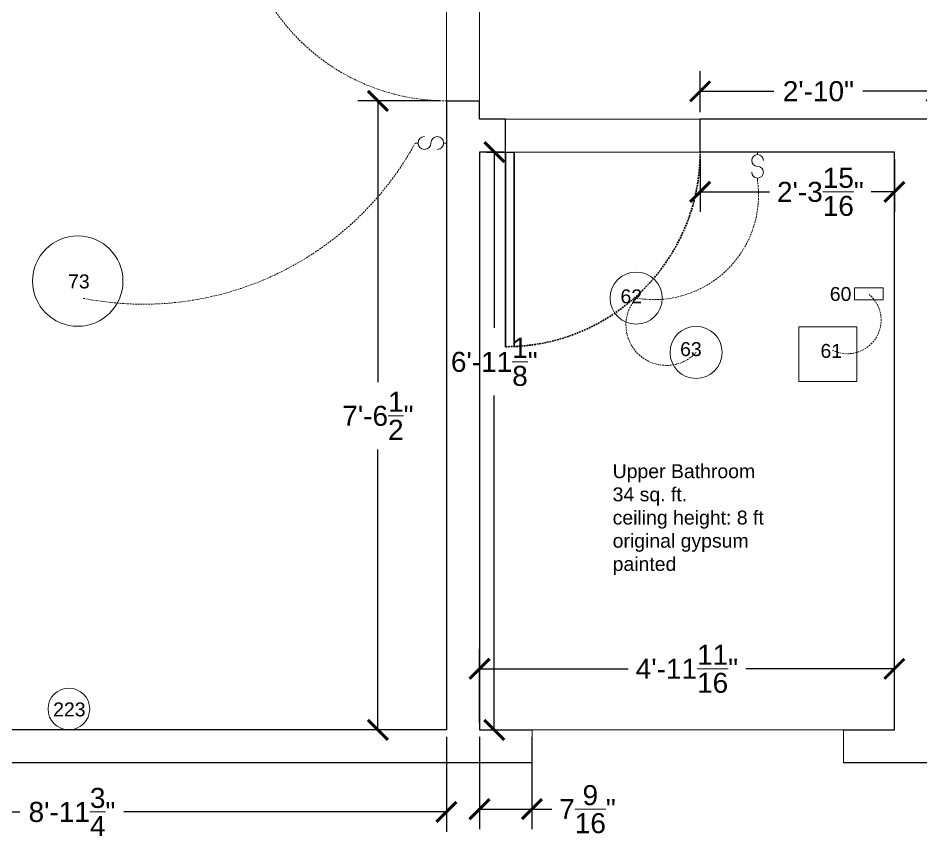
# Model space of a CAD drawing. Header units: inches. Extents: x 6 to 388, y 74 to 528.
# Drawn here: x 85.9 to 215.8, y 75.6 to 193.2 of the extents above; entities that cross this region are included whole.
import ezdxf

# ---------------------------------------------------------------- set-up
doc = ezdxf.new("R2010")
doc.units = ezdxf.units.IN
doc.header["$MEASUREMENT"] = 0
doc.linetypes.add('DASHED2', pattern=[0.375, 0.25, -0.125])
doc.layers.get('0').update_dxf_attribs({"lineweight": 9})
for name, color, linetype, lineweight in [('A201-Dimensions', 7, 'Continuous', 9), ('A201-Floorplan-2nd-floor', 7, 'Continuous', 9), ('A201-RCP', 7, 'Continuous', 9)]:
    doc.layers.add(name, color=color, linetype=linetype, lineweight=lineweight)
doc.styles.add('Annotative', font='Arial.ttf')
doc.styles.add('Small', font='Arial.ttf', dxfattribs={"height": 0.125})
doc.styles.get("Standard").update_dxf_attribs({"font": 'Arial.ttf'})
doc.dimstyles.new('Annotative', dxfattribs={"dimtxt": 0.18, "dimasz": 0.18, "dimexe": 0.18, "dimexo": 0.0625, "dimgap": 0.09, "dimtad": 0, "dimtih": 1, "dimtoh": 1, "dimdec": 4, "dimzin": 0, "dimdsep": 46, "dimlunit": 4, "dimtxsty": 'Annotative', "dimblk": 'ARCHTICK', "dimblk1": 'ARCHTICK', "dimblk2": 'ARCHTICK', "dimcen": 0.09, "dimadec": 0, "dimazin": 0, "dimtfac": 1, "dimtdec": 4, "dimtofl": 0, "dimtmove": 0, "dimatfit": 3, "dimldrblk": 'ARCHTICK', "dimfxl": 1, "dimtolj": 1, "dimtzin": 0, "dimarcsym": 0})

# ---------------------------------------------------------------- blocks, each defined once
blk = doc.blocks.new('_ArchTick')
at = {"color": 0, "linetype": 'ByBlock', "lineweight": 30, "const_width": 0.15}
blk.add_lwpolyline([(-0.5, -0.5), (0.5, 0.5)], dxfattribs=at)
blk = doc.blocks.new('*D609')
at = {"layer": 'A201-Dimensions', "color": 0, "lineweight": -2, "transparency": 16777216}
for p, q in [((153.26, 173.93), (157.27, 173.93)), ((154.39, 173.93), (154.39, 148.63)), ((154.39, 90.83), (154.39, 138.9)), ((153.26, 90.83), (157.27, 90.83))]:
    blk.add_line(p, q, dxfattribs=at)
at = {"layer": 'A201-Dimensions', "color": 0, "lineweight": -2, "transparency": 16777216, "xscale": 2.88, "yscale": 2.88, "zscale": 2.88}
for p, rotation in [((154.39, 173.93), 90), ((154.39, 90.83), 270)]:
    blk.add_blockref('_ArchTick', p, dxfattribs=dict(at, rotation=rotation))
at = {"layer": 'A201-Dimensions', "color": 0, "lineweight": 5, "transparency": 16777216, "insert": (154.39, 143.76), "char_height": 2.88, "attachment_point": 5, "style": 'Annotative'}
blk.add_mtext('\\A1;6\'-11{\\H1x;\\S1/8;}"', dxfattribs=at)
blk = doc.blocks.new('*D583')
at = {"layer": 'A201-Dimensions', "color": 0, "lineweight": -2, "transparency": 16777216}
for p, q in [((152.26, 89.83), (152.26, 76.55)), ((159.81, 89.83), (159.81, 76.55)), ((152.26, 79.43), (159.81, 79.43)), ((159.81, 79.43), (162.69, 79.43))]:
    blk.add_line(p, q, dxfattribs=at)
at = {"layer": 'A201-Dimensions', "color": 0, "lineweight": -2, "transparency": 16777216, "xscale": 2.88, "yscale": 2.88, "zscale": 2.88, "rotation": 180}
blk.add_blockref('_ArchTick', (152.26, 79.43), dxfattribs=at)
at = {"layer": 'A201-Dimensions', "color": 0, "lineweight": -2, "transparency": 16777216, "xscale": 2.88, "yscale": 2.88, "zscale": 2.88}
blk.add_blockref('_ArchTick', (159.81, 79.43), dxfattribs=at)
at = {"layer": 'A201-Dimensions', "color": 0, "lineweight": 5, "transparency": 16777216, "insert": (167.8, 79.43), "char_height": 2.88, "attachment_point": 5, "style": 'Annotative'}
blk.add_mtext('\\A1;7{\\H1x;\\S9/16;}"', dxfattribs=at)
blk = doc.blocks.new('*D584')
at = {"layer": 'A201-Dimensions', "color": 0, "lineweight": -2, "transparency": 16777216}
for p, q in [((184.01, 179.68), (184.01, 185.55)), ((218.01, 179.68), (218.01, 185.55)), ((184.01, 182.67), (194.6, 182.67)), ((218.01, 182.67), (207.42, 182.67))]:
    blk.add_line(p, q, dxfattribs=at)
at = {"layer": 'A201-Dimensions', "color": 0, "lineweight": -2, "transparency": 16777216, "xscale": 2.88, "yscale": 2.88, "zscale": 2.88, "rotation": 180}
blk.add_blockref('_ArchTick', (184.01, 182.67), dxfattribs=at)
at = {"layer": 'A201-Dimensions', "color": 0, "lineweight": -2, "transparency": 16777216, "xscale": 2.88, "yscale": 2.88, "zscale": 2.88}
blk.add_blockref('_ArchTick', (218.01, 182.67), dxfattribs=at)
at = {"layer": 'A201-Dimensions', "color": 0, "lineweight": 5, "transparency": 16777216, "insert": (201.01, 182.67), "char_height": 2.88, "attachment_point": 5, "style": 'Annotative'}
blk.add_mtext('\\A1;2\'-10"', dxfattribs=at)
blk = doc.blocks.new('*D688')
at = {"layer": 'A201-Dimensions', "color": 0, "lineweight": -2, "transparency": 16777216}
for p, q in [((184.01, 172.93), (184.01, 165.33)), ((211.94, 172.93), (211.94, 165.33)), ((184.01, 168.21), (193.97, 168.21)), ((211.94, 168.21), (208.62, 168.21))]:
    blk.add_line(p, q, dxfattribs=at)
at = {"layer": 'A201-Dimensions', "color": 0, "lineweight": -2, "transparency": 16777216, "xscale": 2.88, "yscale": 2.88, "zscale": 2.88, "rotation": 180}
blk.add_blockref('_ArchTick', (184.01, 168.21), dxfattribs=at)
at = {"layer": 'A201-Dimensions', "color": 0, "lineweight": -2, "transparency": 16777216, "xscale": 2.88, "yscale": 2.88, "zscale": 2.88}
blk.add_blockref('_ArchTick', (211.94, 168.21), dxfattribs=at)
at = {"layer": 'A201-Dimensions', "color": 0, "lineweight": 5, "transparency": 16777216, "insert": (201.3, 168.21), "char_height": 2.88, "attachment_point": 5, "style": 'Annotative'}
blk.add_mtext('\\A1;2\'-3{\\H1x;\\S15/16;}"', dxfattribs=at)
blk = doc.blocks.new('*D613')
at = {"layer": 'A201-Dimensions', "color": 0, "lineweight": -2, "transparency": 16777216}
for p, q in [((146.51, 181.3), (134.77, 181.3)), ((137.65, 181.3), (137.65, 140.84)), ((137.65, 90.83), (137.65, 131.17)), ((146.51, 90.83), (134.77, 90.83))]:
    blk.add_line(p, q, dxfattribs=at)
at = {"layer": 'A201-Dimensions', "color": 0, "lineweight": -2, "transparency": 16777216, "xscale": 2.88, "yscale": 2.88, "zscale": 2.88}
for p, rotation in [((137.65, 181.3), 90), ((137.65, 90.83), 270)]:
    blk.add_blockref('_ArchTick', p, dxfattribs=dict(at, rotation=rotation))
at = {"layer": 'A201-Dimensions', "color": 0, "lineweight": 5, "transparency": 16777216, "insert": (137.65, 136), "char_height": 2.88, "attachment_point": 5, "style": 'Annotative'}
blk.add_mtext('\\A1;7\'-6{\\H1x;\\S1/2;}"', dxfattribs=at)
blk = doc.blocks.new('bathroom-exhaust-61')
at = {"layer": 'A201-RCP', "lineweight": 5}
for p, q in [((-4.78, 3.39), (3.59, 3.39)), ((-4.78, -4.49), (-4.78, 3.39)), ((3.59, 3.39), (3.59, -4.49)), ((3.59, -4.49), (-4.78, -4.49))]:
    blk.add_line(p, q, dxfattribs=at)
at = {"layer": 'A201-RCP', "lineweight": 5, "insert": (-1.66, 0.92), "char_height": 2, "attachment_point": 1}
blk.add_mtext_dynamic_manual_height_columns('61', width=2.2873, gutter_width=10, heights=[0], dxfattribs=at)
blk = doc.blocks.new('*D670')
at = {"layer": 'A201-Dimensions', "color": 0, "lineweight": -2, "transparency": 16777216}
for p, q in [((39.77, 89.83), (39.77, 76.15)), ((147.51, 89.83), (147.51, 76.15)), ((39.77, 79.03), (86.16, 79.03)), ((147.51, 79.03), (101.12, 79.03))]:
    blk.add_line(p, q, dxfattribs=at)
at = {"layer": 'A201-Dimensions', "color": 0, "lineweight": -2, "transparency": 16777216, "xscale": 2.88, "yscale": 2.88, "zscale": 2.88, "rotation": 180}
blk.add_blockref('_ArchTick', (39.77, 79.03), dxfattribs=at)
at = {"layer": 'A201-Dimensions', "color": 0, "lineweight": -2, "transparency": 16777216, "xscale": 2.88, "yscale": 2.88, "zscale": 2.88}
blk.add_blockref('_ArchTick', (147.51, 79.03), dxfattribs=at)
at = {"layer": 'A201-Dimensions', "color": 0, "lineweight": 5, "transparency": 16777216, "insert": (93.64, 79.03), "char_height": 2.88, "attachment_point": 5, "style": 'Annotative'}
blk.add_mtext('\\A1;8\'-11{\\H1x;\\S3/4;}"', dxfattribs=at)
blk = doc.blocks.new('*D672')
at = {"layer": 'A201-Dimensions', "color": 0, "lineweight": -2, "transparency": 16777216}
for p, q in [((152.26, 91.83), (152.26, 102.5)), ((211.94, 91.83), (211.94, 102.5)), ((152.26, 99.62), (173.63, 99.62)), ((211.94, 99.62), (190.57, 99.62))]:
    blk.add_line(p, q, dxfattribs=at)
at = {"layer": 'A201-Dimensions', "color": 0, "lineweight": -2, "transparency": 16777216, "xscale": 2.88, "yscale": 2.88, "zscale": 2.88, "rotation": 180}
blk.add_blockref('_ArchTick', (152.26, 99.62), dxfattribs=at)
at = {"layer": 'A201-Dimensions', "color": 0, "lineweight": -2, "transparency": 16777216, "xscale": 2.88, "yscale": 2.88, "zscale": 2.88}
blk.add_blockref('_ArchTick', (211.94, 99.62), dxfattribs=at)
at = {"layer": 'A201-Dimensions', "color": 0, "lineweight": 5, "transparency": 16777216, "insert": (182.1, 99.62), "char_height": 2.88, "attachment_point": 5, "style": 'Annotative'}
blk.add_mtext('\\A1;4\'-11{\\H1x;\\S11/16;}"', dxfattribs=at)

msp = doc.modelspace()

# ---------------------------------------------------------------- linework, layer by layer
at = {"lineweight": 5}
msp.add_circle((94.4769, 155.37673), 6.5, dxfattribs=at)
at = {"layer": 'A201-Floorplan-2nd-floor', "lineweight": -3}
for p, q in [((147.50946, 181.30496), (152.25946, 181.30496)), ((156.00946, 173.92996), (156.00946, 178.67996)), ((184.00946, 173.92996), (184.00946, 178.67996)), ((159.81405, 86.07563), (35.02008, 86.07563)), ((356.32196, 86.07563), (204.63446, 86.07563))]:
    msp.add_line(p, q, dxfattribs=at)
at = {"layer": 'A201-Floorplan-2nd-floor', "lineweight": 5}
for p, q in [((159.81405, 90.82563), (159.81405, 86.07563)), ((204.63446, 90.82563), (204.63446, 86.07563))]:
    msp.add_line(p, q, dxfattribs=at)
at = {"layer": 'A201-Floorplan-2nd-floor', "lineweight": -3}
for points in [[(147.50946, 181.30496), (147.50946, 90.82563), (39.77075, 90.82563), (39.75931, 125.38813)], [(156.00946, 178.67996), (152.25946, 178.67996), (152.25946, 181.30496)], [(242.50946, 181.5359), (242.50946, 165.12585), (218.00946, 165.12585), (218.00946, 178.67996), (184.00946, 178.67996)], [(156.00946, 173.92996), (152.25946, 173.92996), (152.25946, 90.82563), (159.81405, 90.82563)], [(204.63446, 90.82563), (211.94205, 90.82563), (211.94205, 173.92996), (184.00946, 173.92996)]]:
    msp.add_lwpolyline(points, dxfattribs=at)
at = {"layer": 'A201-RCP'}
for p, q in [((143.4266, 175.23188), (143.02099, 175.23188)), ((147.10396, 175.23188), (147.50946, 175.23188)), ((192.25946, 173.55816, -47.375), (192.25946, 173.92996, -47.375)), ((192.25946, 170.18732, -47.375), (192.25946, 169.81563, -47.375))]:
    msp.add_line(p, q, dxfattribs=at)
at = {"layer": 'A201-RCP', "lineweight": 30}
for p, q in [((156.00946, 145.92996), (156.00946, 173.92996)), ((157.25946, 145.95788), (157.25946, 173.92996))]:
    msp.add_line(p, q, dxfattribs=at)
at = {"layer": 'A201-RCP', "lineweight": 5}
for p, q in [((206.19446, 154.41996), (206.19446, 152.68996)), ((206.19446, 154.41996), (210.32446, 154.41996)), ((210.32446, 154.41996), (210.32446, 152.68996)), ((206.19446, 152.68996), (210.32446, 152.68996))]:
    msp.add_line(p, q, dxfattribs=at)
at = {"layer": 'A201-RCP', "color": 1, "lineweight": 5}
msp.add_lwpolyline([(351.57196, 227.9734), (351.57196, 523.1646), (39.69696, 523.1646), (39.78058, 396.7896), (155.91714, 396.7896), (155.91714, 426.7896), (161.91714, 426.7896), (161.91714, 396.7896), (173.69289, 396.7896), (173.69289, 214.01313), (152.25946, 214.01313), (152.25946, 178.67996), (218.00946, 178.67996), (218.00946, 165.12585), (242.50946, 165.12585), (242.50946, 227.9734)], close=True, dxfattribs=at)
at = {"layer": 'A201-RCP', "color": 3, "lineweight": 5}
msp.add_lwpolyline([(147.50946, 90.82563), (147.50946, 214.01313), (88.04071, 214.01313), (88.04071, 243.16938), (39.72036, 243.16938), (39.77075, 90.82563)], close=True, dxfattribs=at)
at = {"layer": 'A201-RCP'}
msp.add_lwpolyline([(144.35608, 174.31592, 0.414213562), (145.27204, 175.23188, -2.414213562), (146.188, 174.31592)], format="xyb", dxfattribs=at)
at = {"layer": 'A201-RCP', "color": 5, "lineweight": 5}
msp.add_lwpolyline([(152.25946, 173.92996), (211.94205, 173.92996), (211.94205, 90.82563), (152.25946, 90.82563)], close=True, dxfattribs=at)
at = {"layer": 'A201-RCP'}
for centre in [(174.8017, 152.92996, -94.625), (183.41571, 145.11746)]:
    msp.add_circle(centre, 3.75, dxfattribs=at)
at = {"layer": 'A201-RCP', "lineweight": 5}
msp.add_circle((93.19347, 93.83565), 3, dxfattribs=at)
at = {"layer": 'A201-RCP', "linetype": 'DASHED2'}
msp.add_arc((147.50946, 211.30496), 30, 180, 270, dxfattribs=at)
at = {"layer": 'A201-RCP'}
for centre, radius, start, end in [((144.34257, 175.23188), 0.91596, 90, 270), ((192.25946, 172.71855, -47.375), 0.83961, 0, 180), ((192.25946, 172.70616, -47.375), 0.83961, 180, 270), ((192.25946, 171.02693, -47.375), 0.83961, 180, 90)]:
    msp.add_arc(centre, radius, start, end, dxfattribs=at)
at = {"layer": 'A201-RCP', "linetype": 'DASHED2', "lineweight": 5}
for centre, radius, start, end in [((103.89977, 196.64957), 44.60031, 258.8375849, 331.3006215), ((177.35679, 167.75575, -47.375), 15.04435, 260.2216195, 7.8697062), ((205.20154, 149.75806), 4.83137, 243.0293807, 50.1834362), ((179.14272, 149.06122, -47.375), 5.81478, 138.2924722, 317.2944361)]:
    msp.add_arc(centre, radius, start, end, dxfattribs=at)
at = {"layer": 'A201-RCP', "linetype": 'DASHED2', "lineweight": 30}
msp.add_arc((156.00946, 173.92996), 28, 270, 0, dxfattribs=at)

# ---------------------------------------------------------------- block references
at = {"layer": 'A201-RCP', "lineweight": 5}
msp.add_blockref('bathroom-exhaust-61', (202.9719, 145.4151), dxfattribs=at)

# ---------------------------------------------------------------- texts
at = {"layer": 'A201-RCP', "lineweight": 5, "char_height": 2, "attachment_point": 1}
for s, insert, width, style in [('73', (93.07631, 156.32948), 6.7434094, 'Annotative'), ('60', (202.64998, 154.52454), 2.2872854, 'Small'), ('63', (181.11884, 146.59404), 6.0595936, 'Small'), ('Upper Bathroom\\P34 sq. ft.\\Pceiling height: 8 ft\\Poriginal gypsum\\Ppainted', (171.41563, 129.03579), 37.0419339, 'Annotative'), ('223', (90.93159, 94.77526), 5.7706618, 'Annotative')]:
    msp.add_mtext(s, dxfattribs=dict(at, insert=insert, width=width, style=style))
at = {"layer": 'A201-RCP', "lineweight": 5, "insert": (172.54032, 154.18126, -94.625), "char_height": 2, "attachment_point": 1}
msp.add_mtext_dynamic_manual_height_columns('62', width=6.0760357, gutter_width=15, heights=[0], dxfattribs=at)

# ---------------------------------------------------------------- dimensions: what is measured, and where the dimension line sits
at = {"layer": 'A201-Dimensions', "lineweight": 5}
for base, p1, p2, picture, middle in [((184.00946, 182.67248), (218.00946, 178.67996), (184.00946, 178.67996), '*D584', (201.00946, 182.67248)), ((152.25946, 99.61502), (211.94205, 90.82563), (152.25946, 90.82563), '*D672', (182.10075, 99.61502)), ((147.50946, 79.03272), (39.77075, 90.82563), (147.50946, 90.82563), '*D670', (93.6401, 79.03272)), ((159.81405, 79.43068), (152.25946, 90.82563), (159.81405, 90.82563), '*D583', (167.79986, 79.43068))]:
    dim = msp.add_linear_dim(base=base, p1=p1, p2=p2, dimstyle='Annotative', dxfattribs=at)
    dim.commit()
    dim.dimension.update_dxf_attribs({"geometry": picture, "text_midpoint": middle})
for base, p1, p2, picture, middle in [((137.6473, 90.82563), (147.50946, 181.30496), (147.50946, 90.82563), '*D613', (137.6473, 136.00345)), ((154.38627, 90.82563), (152.25946, 173.92996), (152.25946, 90.82563), '*D609', (154.38627, 143.76496))]:
    dim = msp.add_linear_dim(base=base, p1=p1, p2=p2, angle=90, dimstyle='Annotative', dxfattribs=at)
    dim.commit()
    dim.dimension.update_dxf_attribs({"geometry": picture, "text_midpoint": middle, "dimtype": 160})
dim = msp.add_linear_dim(base=(184.00946, 168.21097), p1=(211.94205, 173.92996), p2=(184.00946, 173.92996), dimstyle='Annotative', dxfattribs=at)
dim.commit()
dim.dimension.update_dxf_attribs({"geometry": '*D688', "text_midpoint": (201.2953, 168.21097), "dimtype": 160})

doc.saveas('drawing.dxf')
